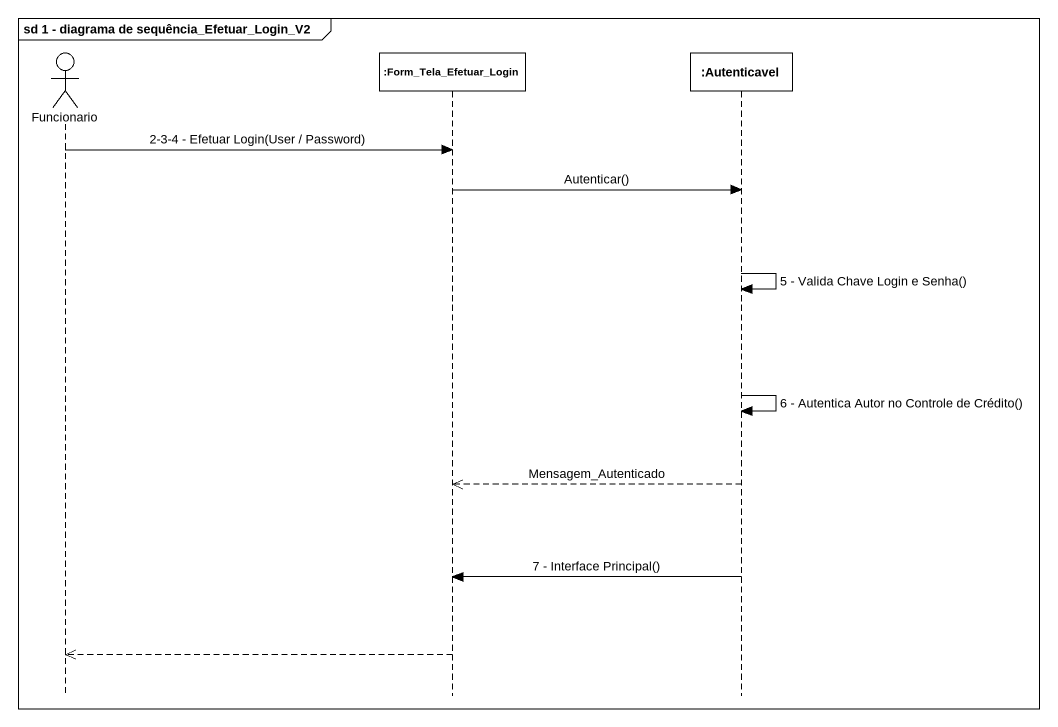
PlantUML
@startuml
mainframe sd 1 - diagrama de sequência_Efetuar_Login_V2
hide footbox
actor Funcionario
participant ":Form_Tela_Efetuar_Login" as Form_Tela_Efetuar_Login
participant ":Autenticavel" as Autenticavel

Funcionario -> Form_Tela_Efetuar_Login : 2-3-4 - Efetuar Login(User / Password)
Form_Tela_Efetuar_Login -> Autenticavel : Autenticar()
Autenticavel -> Autenticavel : 5 - Valida Chave Login e Senha()
Autenticavel -> Autenticavel : 6 - Autentica Autor no Controle de Crédito()
Autenticavel -->> Form_Tela_Efetuar_Login : Mensagem_Autenticado
Autenticavel -> Form_Tela_Efetuar_Login : 7 - Interface Principal()
Form_Tela_Efetuar_Login -->> Funcionario
@enduml
